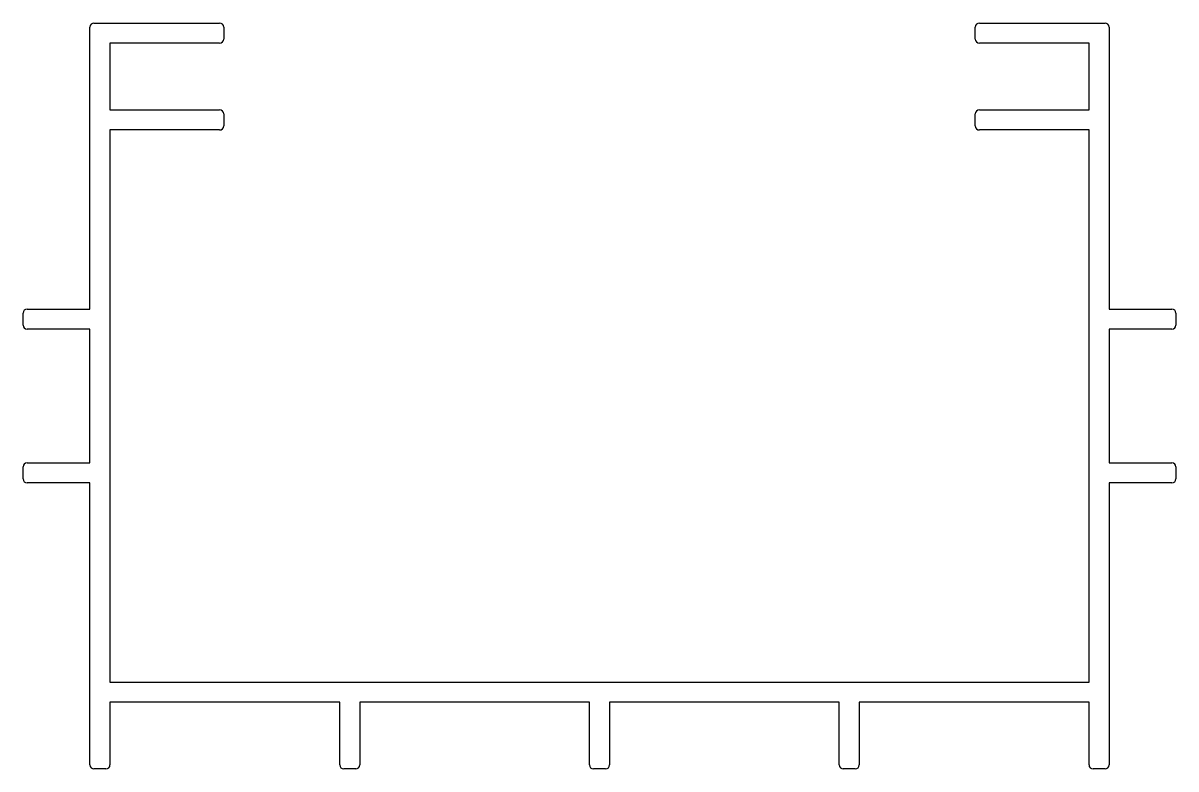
# Model space of a CAD drawing. Extents: x 631.9 to 718.1, y 1010.7 to 1066.5.
import ezdxf

# ---------------------------------------------------------------- set-up
doc = ezdxf.new("R2010")
doc.units = 0
doc.layers.get('0').update_dxf_attribs({"linetype": 'CONTINUOUS'})

msp = doc.modelspace()

# ---------------------------------------------------------------- linework, layer by layer
for p, q in [((637.211, 1066.492), (646.611, 1066.492)), ((703.411, 1066.492), (712.811, 1066.492)), ((636.911, 1045.092), (636.911, 1066.192)), ((646.911, 1066.192), (646.911, 1065.292)), ((703.111, 1065.292), (703.111, 1066.192)), ((713.111, 1066.192), (713.111, 1045.092)), ((638.411, 1064.992), (638.411, 1059.992)), ((646.611, 1064.992), (638.411, 1064.992)), ((711.611, 1064.992), (703.411, 1064.992)), ((711.611, 1059.992), (711.611, 1064.992)), ((638.411, 1059.992), (646.611, 1059.992)), ((646.911, 1059.692), (646.911, 1058.792)), ((703.111, 1058.792), (703.111, 1059.692)), ((703.411, 1059.992), (711.611, 1059.992)), ((638.411, 1058.492), (638.411, 1017.192)), ((646.611, 1058.492), (638.411, 1058.492)), ((711.611, 1058.492), (703.411, 1058.492)), ((711.611, 1017.192), (711.611, 1058.492)), ((631.911, 1043.892), (631.911, 1044.792)), ((632.211, 1045.092), (636.911, 1045.092)), ((713.111, 1045.092), (717.811, 1045.092)), ((718.111, 1044.792), (718.111, 1043.892)), ((636.911, 1043.592), (632.211, 1043.592)), ((636.911, 1033.592), (636.911, 1043.592)), ((717.811, 1043.592), (713.111, 1043.592)), ((713.111, 1043.592), (713.111, 1033.592)), ((632.211, 1033.592), (636.911, 1033.592)), ((713.111, 1033.592), (717.811, 1033.592)), ((631.911, 1032.392), (631.911, 1033.292)), ((718.111, 1033.292), (718.111, 1032.392)), ((636.911, 1032.092), (632.211, 1032.092)), ((636.911, 1010.992), (636.911, 1032.092)), ((717.811, 1032.092), (713.111, 1032.092)), ((713.111, 1032.092), (713.111, 1010.992)), ((638.411, 1017.192), (711.611, 1017.192)), ((638.411, 1015.692), (638.411, 1010.992)), ((655.586, 1015.692), (638.411, 1015.692)), ((655.586, 1010.992), (655.586, 1015.692)), ((657.086, 1015.692), (657.086, 1010.992)), ((674.261, 1015.692), (657.086, 1015.692)), ((674.261, 1010.992), (674.261, 1015.692)), ((692.936, 1015.692), (675.761, 1015.692)), ((675.761, 1015.692), (675.761, 1010.992)), ((692.936, 1010.992), (692.936, 1015.692)), ((711.611, 1015.692), (694.436, 1015.692)), ((694.436, 1015.692), (694.436, 1010.992)), ((711.611, 1010.992), (711.611, 1015.692)), ((638.111, 1010.692), (637.211, 1010.692)), ((656.786, 1010.692), (655.886, 1010.692)), ((675.461, 1010.692), (674.561, 1010.692)), ((694.136, 1010.692), (693.236, 1010.692)), ((712.811, 1010.692), (711.911, 1010.692))]:
    msp.add_line(p, q)
for centre, start, end in [((637.211, 1066.192), 90, 180), ((646.611, 1066.192), 0, 90), ((703.411, 1066.192), 90, 180), ((712.811, 1066.192), 0, 90), ((646.611, 1065.292), 270, 0), ((703.411, 1065.292), 180, 270), ((646.611, 1059.692), 0, 90), ((703.411, 1059.692), 90, 180), ((646.611, 1058.792), 270, 0), ((703.411, 1058.792), 180, 270), ((632.211, 1044.792), 90, 180), ((717.811, 1044.792), 0, 90), ((632.211, 1043.892), 180, 270), ((717.811, 1043.892), 270, 0), ((632.211, 1033.292), 90, 180), ((717.811, 1033.292), 0, 90), ((632.211, 1032.392), 180, 270), ((717.811, 1032.392), 270, 0), ((637.211, 1010.992), 180, 270), ((638.111, 1010.992), 270, 0), ((655.886, 1010.992), 180, 270), ((656.786, 1010.992), 270, 0), ((674.561, 1010.992), 180, 270), ((675.461, 1010.992), 270, 0), ((693.236, 1010.992), 180, 270), ((694.136, 1010.992), 270, 0), ((711.911, 1010.992), 180, 270), ((712.811, 1010.992), 270, 0)]:
    msp.add_arc(centre, 0.3, start, end)

doc.saveas('drawing.dxf')
